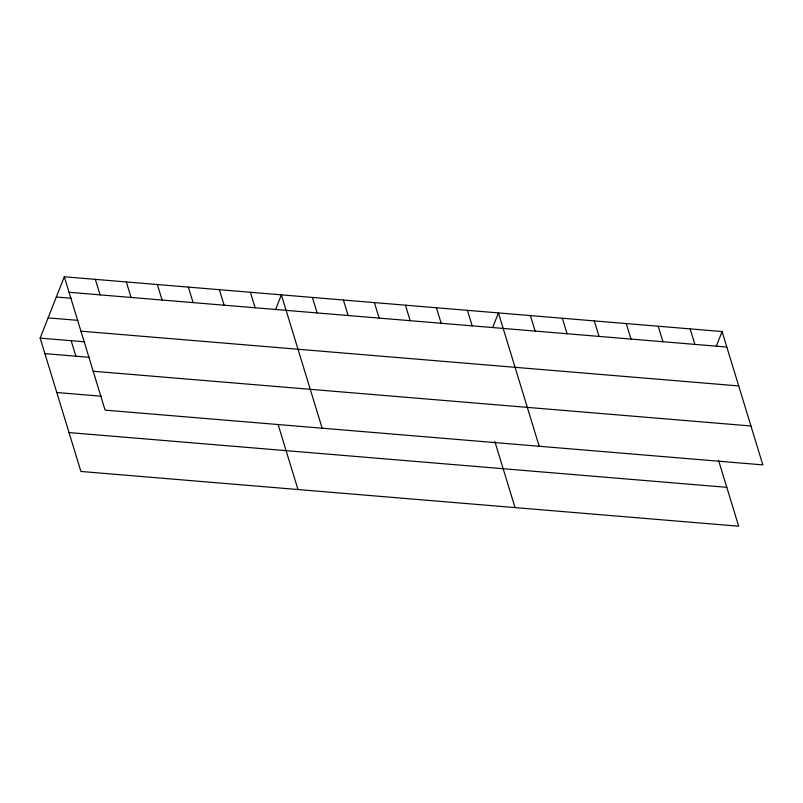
<?xml version="1.0" encoding="UTF-8"?>
<svg xmlns="http://www.w3.org/2000/svg" width="803" height="803" viewBox="0 0 803 803"><rect width="100%" height="100%" fill="white"/><g stroke="black" fill="none" stroke-linecap="round" stroke-linejoin="round"><path stroke-width="1.2" d="M718.514 460.229L738.69 526.216L80.922 471.461L40.15 338.113L64.31 276.784L722.078 331.539L762.85 464.887L105.083 410.132L64.31 276.784M275.62 309.466L281.381 294.852L322.144 428.2M492.681 327.534L498.442 312.919L539.204 446.267M716.326 346.153L722.078 331.539M69.058 292.292L726.825 347.047M56.34 297.02L71.226 298.264M48.12 317.878L77.891 320.357M80.942 331.177L738.71 385.932M40.15 338.113L84.807 341.837M44.888 353.631L89.545 357.345M93.188 371.247L750.966 425.991M56.782 392.516L101.439 396.23M69.028 432.576L726.795 487.331M690.128 328.879L694.876 344.387M658.189 326.219L662.927 341.727M626.24 323.559L630.977 339.067M594.29 320.899L599.028 336.407M562.341 318.239L567.079 333.747M530.392 315.579L535.129 331.087M467.426 310.339L472.174 325.847M494.869 441.61L515.044 507.606M436.42 307.76L441.168 323.268M405.415 305.18L410.152 320.688M374.409 302.59L379.146 318.108M343.393 300.011L348.141 315.529M312.387 297.431L317.125 312.939M250.365 292.272L255.113 307.78M278.169 424.727L297.983 489.529M219.36 289.692L224.097 305.2M188.354 287.103L193.091 302.621M157.338 284.523L162.086 300.041M126.332 281.943L131.07 297.451M95.326 279.364L100.064 294.872M71.156 340.703L75.904 356.211"/></g></svg>
